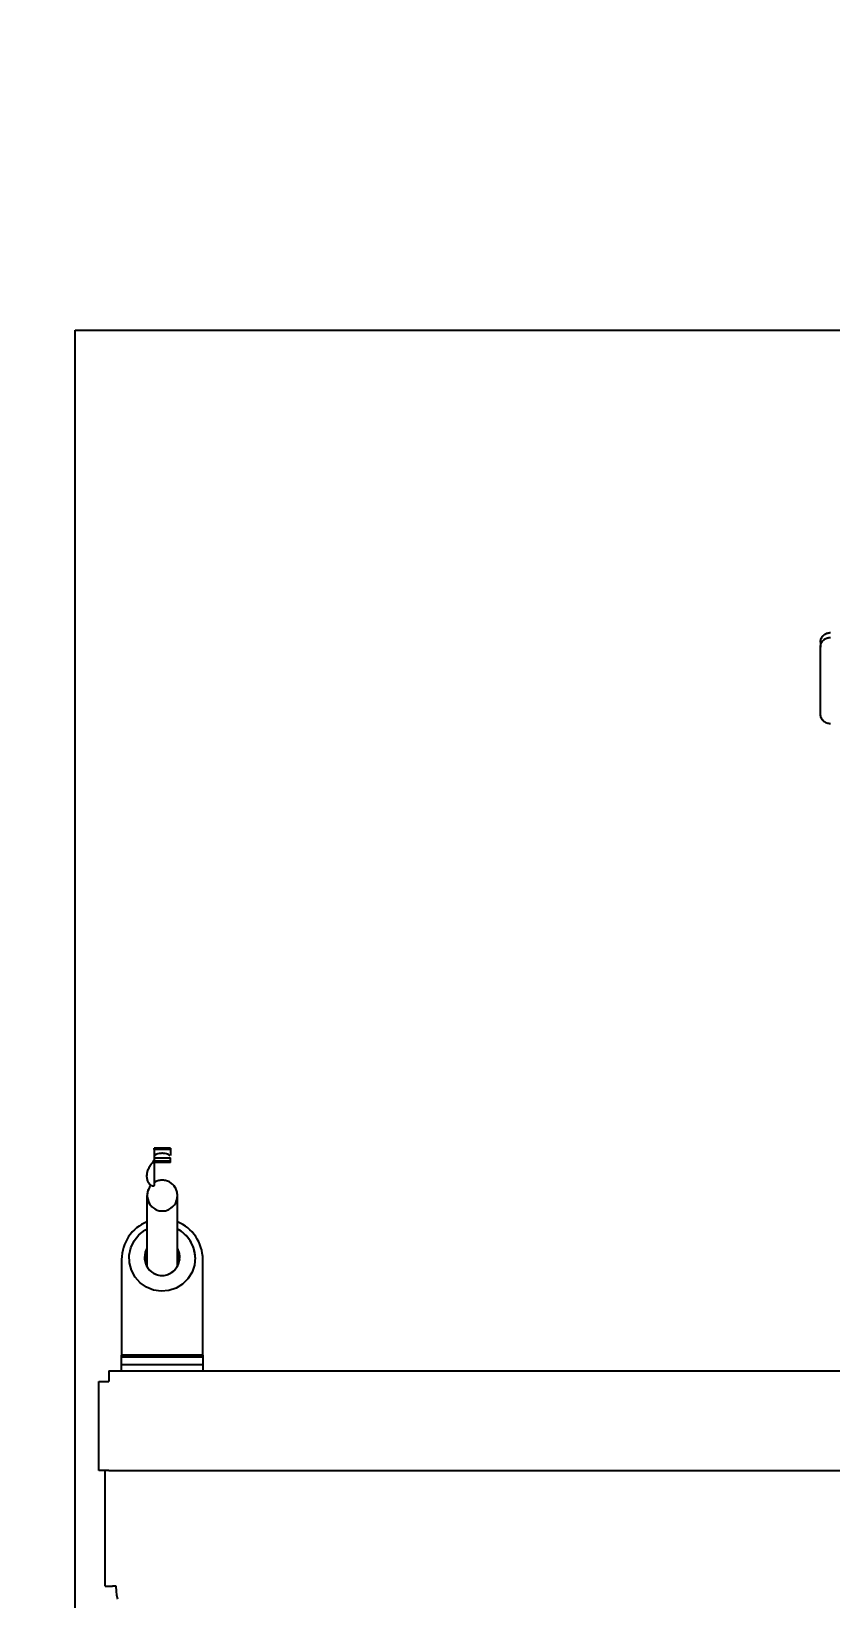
# Model space of a CAD drawing. Header units: centimetres. Extents: x 405564 to 502064, y 46284 to 60634.
# Drawn here: x 454365.71 to 454381.47, y 54263.58 to 54294.45 of the extents above; entities that cross this region are included whole.
import ezdxf
from ezdxf import colors
from ezdxf.entities.mleader import LeaderData, LeaderLine
from ezdxf.math import Vec2, Vec3
from ezdxf.xclip import XClip

# ---------------------------------------------------------------- set-up
doc = ezdxf.new("R2010")
doc.units = ezdxf.units.CM
doc.header["$XCLIPFRAME"] = 0
for name, pattern in [('3+1_3b$0$DASHED', [0.25, 0.125, -0.125]), ('SLD-2点鎖線', [12.7, 6.35, -1.27, 1.27, -1.27, 1.27, -1.27]), ('SLD-実線', [0])]:
    doc.linetypes.add(name, pattern=pattern)
for name, color, linetype in [('---___EB_draft03_cihazlar', 8, 'Continuous'), ('AS_DUV', 8, 'Continuous'), ('AS_PYZ_BINA', 8, 'Continuous')]:
    doc.layers.add(name, color=color, linetype=linetype)
doc.layers.add('0-KRCN-MİMARİ-220526', color=8, linetype='Continuous', lineweight=9)
doc.layers.add('OL_Ic', color=8, linetype='Continuous', lineweight=9)
doc.styles.add('Normal_ITL', font='swissi.ttf')

# ---------------------------------------------------------------- blocks, each defined once
blk = doc.blocks.new('SMD Dizgi Makinesi')
at = {"layer": '---___EB_draft03_cihazlar', "linetype": 'SLD-実線'}
for p, q in [((275446.577, -39867.496), (275446.577, -39837.953)), ((275448.54, -39867.496), (275448.54, -39837.953)), ((275432.221, -39853.469), (275432.317, -39853.469)), ((275433.641, -39853.469), (275432.317, -39853.469)), ((275446.264, -39865.643), (275444.38, -39865.643)), ((275446.264, -39865.643), (275446.264, -39867.246)), ((275446.264, -39865.643), (275446.577, -39865.643)), ((275446.296, -39867.246), (275446.296, -39865.643)), ((275446.453, -39865.643), (275446.453, -39867.246)), ((275444.34, -39865.794), (275444.49, -39865.808)), ((275444.49, -39865.808), (275444.633, -39865.856)), ((275444.633, -39865.856), (275444.761, -39865.936)), ((275444.761, -39865.936), (275444.867, -39866.043)), ((275444.516, -39866.144), (275443.119, -39866.144)), ((275444.867, -39866.043), (275444.945, -39866.172)), ((275444.945, -39866.172), (275444.992, -39866.316)), ((275442.191, -39866.284), (275442.214, -39866.284)), ((275442.191, -39866.284), (275442.191, -39866.605)), ((275442.214, -39866.284), (275442.214, -39866.605)), ((275442.214, -39866.284), (275442.336, -39866.284)), ((275442.378, -39866.605), (275442.378, -39866.284)), ((275442.445, -39866.284), (275442.378, -39866.284)), ((275442.445, -39866.284), (275442.445, -39866.605)), ((275442.453, -39866.284), (275442.453, -39866.605)), ((275442.472, -39866.284), (275442.453, -39866.284)), ((275442.472, -39866.284), (275442.472, -39866.605)), ((275445.005, -39866.466), (275444.982, -39866.616)), ((275444.992, -39866.316), (275445.005, -39866.466)), ((275442.214, -39866.605), (275442.191, -39866.605)), ((275442.214, -39866.605), (275442.323, -39866.605)), ((275442.323, -39866.605), (275442.83, -39866.605)), ((275442.83, -39866.605), (275442.923, -39866.605)), ((275443.119, -39866.745), (275444.516, -39866.745)), ((275443.803, -39866.784), (275443.781, -39866.745)), ((275443.896, -39866.903), (275443.803, -39866.784)), ((275444.16, -39866.745), (275444.235, -39866.779)), ((275444.235, -39866.779), (275444.349, -39866.795)), ((275444.281, -39866.745), (275444.355, -39866.779)), ((275444.355, -39866.779), (275444.4, -39866.79)), ((275444.839, -39866.879), (275444.726, -39866.979)), ((275444.926, -39866.756), (275444.839, -39866.879)), ((275444.982, -39866.616), (275444.926, -39866.756)), ((275444.013, -39866.997), (275443.896, -39866.903)), ((275444.15, -39867.062), (275444.013, -39866.997)), ((275444.297, -39867.093), (275444.15, -39867.062)), ((275444.448, -39867.089), (275444.297, -39867.093)), ((275444.593, -39867.051), (275444.448, -39867.089)), ((275444.726, -39866.979), (275444.593, -39867.051)), ((275444.38, -39867.246), (275446.264, -39867.246)), ((275446.577, -39867.246), (275446.264, -39867.246)), ((275446.577, -39867.496), (275446.783, -39867.496)), ((275446.783, -39867.696), (275446.783, -39867.496)), ((275448.54, -39867.496), (275448.54, -39867.696)), ((275450.912, -39867.343), (275450.813, -39867.35)), ((275450.813, -39867.35), (275450.813, -39867.421)), ((275450.813, -39867.571), (275450.813, -39867.421)), ((275450.996, -39867.336), (275450.912, -39867.343)), ((275451.052, -39867.328), (275450.996, -39867.336)), ((275451.071, -39867.321), (275451.052, -39867.328)), ((275448.54, -39867.696), (275446.783, -39867.696)), ((275450.813, -39867.571), (275448.54, -39867.571))]:
    blk.add_line(p, q, dxfattribs=at)
at = {"layer": '---___EB_draft03_cihazlar', "linetype": 'SLD-2点鎖線'}
for p, q in [((275446.577, -39867.496), (275446.577, -39837.953)), ((275448.54, -39867.496), (275448.54, -39837.953)), ((275432.221, -39853.469), (275432.317, -39853.469)), ((275433.641, -39853.469), (275432.317, -39853.469)), ((275446.264, -39865.643), (275444.38, -39865.643)), ((275446.264, -39865.643), (275446.577, -39865.643)), ((275446.264, -39865.643), (275446.264, -39867.246)), ((275446.296, -39867.246), (275446.296, -39865.643)), ((275446.453, -39865.643), (275446.453, -39867.246)), ((275444.34, -39865.794), (275444.49, -39865.808)), ((275444.49, -39865.808), (275444.633, -39865.856)), ((275444.633, -39865.856), (275444.761, -39865.936)), ((275444.761, -39865.936), (275444.867, -39866.043)), ((275444.516, -39866.144), (275443.119, -39866.144)), ((275444.867, -39866.043), (275444.945, -39866.172)), ((275444.945, -39866.172), (275444.992, -39866.316)), ((275442.191, -39866.284), (275442.191, -39866.605)), ((275442.191, -39866.284), (275442.214, -39866.284)), ((275442.214, -39866.284), (275442.214, -39866.605)), ((275442.214, -39866.284), (275442.336, -39866.284)), ((275442.378, -39866.605), (275442.378, -39866.284)), ((275442.445, -39866.284), (275442.378, -39866.284)), ((275442.445, -39866.284), (275442.445, -39866.605)), ((275442.453, -39866.284), (275442.453, -39866.605)), ((275442.472, -39866.284), (275442.453, -39866.284)), ((275442.472, -39866.284), (275442.472, -39866.605)), ((275445.005, -39866.466), (275444.982, -39866.616)), ((275444.992, -39866.316), (275445.005, -39866.466)), ((275442.214, -39866.605), (275442.191, -39866.605)), ((275442.214, -39866.605), (275442.323, -39866.605)), ((275442.323, -39866.605), (275442.83, -39866.605)), ((275442.83, -39866.605), (275442.923, -39866.605)), ((275443.119, -39866.745), (275444.516, -39866.745)), ((275443.803, -39866.784), (275443.781, -39866.745)), ((275443.896, -39866.903), (275443.803, -39866.784)), ((275444.16, -39866.745), (275444.235, -39866.779)), ((275444.235, -39866.779), (275444.349, -39866.795)), ((275444.281, -39866.745), (275444.355, -39866.779)), ((275444.355, -39866.779), (275444.4, -39866.79)), ((275444.839, -39866.879), (275444.726, -39866.979)), ((275444.926, -39866.756), (275444.839, -39866.879)), ((275444.982, -39866.616), (275444.926, -39866.756)), ((275444.013, -39866.997), (275443.896, -39866.903)), ((275444.15, -39867.062), (275444.013, -39866.997)), ((275444.297, -39867.093), (275444.15, -39867.062)), ((275444.448, -39867.089), (275444.297, -39867.093)), ((275444.593, -39867.051), (275444.448, -39867.089)), ((275444.726, -39866.979), (275444.593, -39867.051)), ((275444.38, -39867.246), (275446.264, -39867.246)), ((275446.577, -39867.246), (275446.264, -39867.246)), ((275446.577, -39867.496), (275446.783, -39867.496)), ((275446.783, -39867.696), (275446.783, -39867.496)), ((275448.54, -39867.496), (275448.54, -39867.696)), ((275450.912, -39867.343), (275450.813, -39867.35)), ((275450.813, -39867.35), (275450.813, -39867.421)), ((275450.813, -39867.571), (275450.813, -39867.421)), ((275450.996, -39867.336), (275450.912, -39867.343)), ((275451.052, -39867.328), (275450.996, -39867.336)), ((275451.071, -39867.321), (275451.052, -39867.328)), ((275448.54, -39867.696), (275446.783, -39867.696)), ((275450.813, -39867.571), (275448.54, -39867.571))]:
    blk.add_line(p, q, dxfattribs=at)
at = {"layer": '---___EB_draft03_cihazlar', "color": 1, "linetype": '3+1_3b$0$DASHED', "ltscale": 150}
blk.add_lwpolyline([(275341.077, -39731.157), (275757.077, -39731.157), (275757.077, -39868.157), (275341.077, -39868.157), (275341.077, -39731.157)], dxfattribs=at)
at = {"layer": '---___EB_draft03_cihazlar', "color": 1}
blk.add_lwpolyline([(275426.077, -39731.157), (275672.077, -39731.157), (275672.077, -39868.157), (275426.077, -39868.157), (275426.077, -39731.157)], dxfattribs=at)
at = {"layer": '---___EB_draft03_cihazlar', "linetype": 'SLD-実線'}
for centre, major_axis, start_param, end_param in [((275444.389, -39866.42), (-0.801, 0), 4.723375, 5.920142), ((275444.362, -39866.421), (-0.647, 0), 4.746045, 5.826262), ((275443.128, -39866.444), (-0.31, 0), 4.740306, 6.846879), ((275443.119, -39866.442), (-0.307, 0), 0.855569, 4.710572), ((275444.337, -39866.447), (-0.359, 0), 1.604229, 5.226821), ((275444.461, -39866.425), (-0.342, 0), 4.892094, 5.269936), ((275442.609, -39866.445), (-0.319, 0), 5.738517, 6.827854), ((275444.389, -39866.469), (-0.801, 0), 0.363043, 1.559811)]:
    blk.add_ellipse(centre, major_axis=major_axis, ratio=0.969208, start_param=start_param, end_param=end_param, dxfattribs=at)
at = {"layer": '---___EB_draft03_cihazlar', "linetype": 'SLD-2点鎖線'}
for centre, major_axis, start_param, end_param in [((275444.389, -39866.42), (-0.801, 0), 4.723375, 5.920142), ((275444.362, -39866.421), (-0.647, 0), 4.746045, 5.826262), ((275443.128, -39866.444), (-0.31, 0), 4.740306, 6.846879), ((275443.119, -39866.442), (-0.307, 0), 0.855569, 4.710572), ((275444.337, -39866.447), (-0.359, 0), 1.604229, 5.226821), ((275444.461, -39866.425), (-0.342, 0), 4.892094, 5.269936), ((275442.609, -39866.445), (-0.319, 0), 5.738517, 6.827854), ((275444.389, -39866.469), (-0.801, 0), 0.363043, 1.559811)]:
    blk.add_ellipse(centre, major_axis=major_axis, ratio=0.969208, start_param=start_param, end_param=end_param, dxfattribs=at)
at = {"layer": '---___EB_draft03_cihazlar', "linetype": 'SLD-実線'}
for points, knots in [([(275432.221, -39853.469), (275432.196, -39853.466), (275432.147, -39853.46), (275432.084, -39853.414), (275432.041, -39853.348), (275432.035, -39853.295), (275432.032, -39853.269)], [0, 0, 0, 0, 0.250021, 0.500006, 0.750008, 1, 1, 1, 1]), ([(275432.317, -39853.469), (275432.292, -39853.466), (275432.242, -39853.46), (275432.18, -39853.414), (275432.136, -39853.348), (275432.131, -39853.295), (275432.128, -39853.269)], [0, 0, 0, 0, 0.250021, 0.500007, 0.750008, 1, 1, 1, 1]), ([(275433.831, -39853.269), (275433.828, -39853.295), (275433.822, -39853.348), (275433.778, -39853.414), (275433.716, -39853.46), (275433.666, -39853.466), (275433.641, -39853.469)], [0, 0, 0, 0, 0.250001, 0.500011, 0.750005, 1, 1, 1, 1]), ([(275442.923, -39866.605), (275442.929, -39866.607), (275442.941, -39866.612), (275442.937, -39866.645), (275442.908, -39866.686), (275442.855, -39866.722), (275442.788, -39866.744), (275442.71, -39866.747), (275442.63, -39866.73), (275442.556, -39866.694), (275442.497, -39866.653), (275442.454, -39866.62), (275442.429, -39866.606), (275442.419, -39866.605), (275442.417, -39866.605)], [0, 0, 0, 0, 0.092756, 0.185662, 0.274898, 0.358095, 0.443333, 0.52935, 0.620339, 0.711524, 0.798489, 0.881363, 0.968399, 1, 1, 1, 1])]:
    blk.add_open_spline(points, degree=3, knots=knots, dxfattribs=at)
at = {"layer": '---___EB_draft03_cihazlar', "linetype": 'SLD-2点鎖線'}
for points, knots in [([(275432.221, -39853.469), (275432.196, -39853.466), (275432.147, -39853.46), (275432.084, -39853.414), (275432.041, -39853.348), (275432.035, -39853.295), (275432.032, -39853.269)], [0, 0, 0, 0, 0.250021, 0.500006, 0.750008, 1, 1, 1, 1]), ([(275432.317, -39853.469), (275432.292, -39853.466), (275432.242, -39853.46), (275432.18, -39853.414), (275432.136, -39853.348), (275432.131, -39853.295), (275432.128, -39853.269)], [0, 0, 0, 0, 0.250021, 0.500007, 0.750008, 1, 1, 1, 1]), ([(275433.831, -39853.269), (275433.828, -39853.295), (275433.822, -39853.348), (275433.778, -39853.414), (275433.716, -39853.46), (275433.666, -39853.466), (275433.641, -39853.469)], [0, 0, 0, 0, 0.250001, 0.500011, 0.750005, 1, 1, 1, 1]), ([(275442.923, -39866.605), (275442.929, -39866.607), (275442.941, -39866.612), (275442.937, -39866.645), (275442.908, -39866.686), (275442.855, -39866.722), (275442.788, -39866.744), (275442.71, -39866.747), (275442.63, -39866.73), (275442.556, -39866.694), (275442.497, -39866.653), (275442.454, -39866.62), (275442.429, -39866.606), (275442.419, -39866.605), (275442.417, -39866.605)], [0, 0, 0, 0, 0.092756, 0.185662, 0.274898, 0.358095, 0.443333, 0.52935, 0.620339, 0.711524, 0.798489, 0.881363, 0.968399, 1, 1, 1, 1])]:
    blk.add_open_spline(points, degree=3, knots=knots, dxfattribs=at)
blk = doc.blocks.new('A$Ca63a641c')
at = {"layer": 'AS_PYZ_BINA'}
ml = blk.add_multileader_mtext('Standard', dxfattribs=at)
ml.set_content('EST boyalı panel çit ve panel çit kapı (AS 51.101)', color=256, style='Normal_ITL')
ml.set_leader_properties()
ml.build(insert=Vec2(0, 0))
ml.multileader.update_dxf_attribs({"dogleg_length": 0.379, "arrow_head_size": 17.043, "scale": 75})
ctx = ml.context
ctx.base_point, ctx.scale, ctx.char_height, ctx.arrow_head_size, ctx.landing_gap_size, ctx.plane_origin = Vec3(140.513, 464.302), 75, 20, 17.043, 14.202, Vec3(92.505, 620.113)
notes = []
notes.append((ctx, [(0, (1, 1, 0), (112.109, 464.302), (1, 0), 28.404, [(0, [(68.504, 410)], 0, [])])]))
ctx.mtext.insert, ctx.mtext.width, ctx.mtext.flow_direction = Vec3(154.715, 477.513), 604.56338, 5
for ctx, leaders in notes:
    for number, flags, end, landing, length, lines in leaders:
        leader = LeaderData()
        leader.index, (leader.has_last_leader_line, leader.has_dogleg_vector, leader.attachment_direction) = number, flags
        leader.last_leader_point, leader.dogleg_vector, leader.dogleg_length = Vec3(end), Vec3(landing), length
        for number, points, colour, breaks in lines:
            line = LeaderLine()
            line.index, line.vertices, line.color, line.breaks = number, Vec3.list(points), colors.encode_raw_color(colour), breaks
            leader.lines.append(line)
        ctx.leaders.append(leader)
blk = doc.blocks.new('A$C85dec720')
at = {"layer": 'OL_Ic'}
blk.add_blockref('A$Ca63a641c', (5315.078, 5344.253, 28.4), dxfattribs=at)
blk = doc.blocks.new('A$C6A10300A')
at = {"layer": '---___EB_draft03_cihazlar', "rotation": 270}
blk.add_blockref('SMD Dizgi Makinesi', (56170.668, 269080.624), dxfattribs=at)
at = {"layer": 'AS_DUV'}
ref = blk.add_blockref('A$C85dec720', (28900.964, -17748.984), dxfattribs=dict(at, rotation=105.0255580063709))
XClip(ref).set_block_clipping_path([(6220.3367769278, 6783.7313721173), (4126.4071464743, -1017.0000000052), (7354.8298234051, -1883.5969356479), (9448.7594538586, 5917.1344364745)])

msp = doc.modelspace()

# ---------------------------------------------------------------- block references
at = {"layer": '0-KRCN-MİMARİ-220526'}
msp.add_blockref('A$C6A10300A', (438064.066, 60634.016), dxfattribs=at)

doc.saveas('drawing.dxf')
